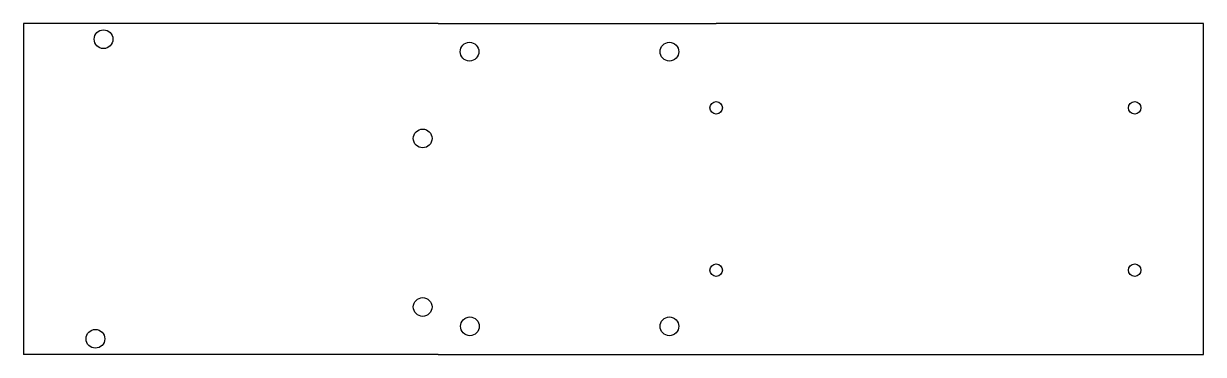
# Model space of a CAD drawing. Header units: millimetres. Extents: x -12 to 177, y -3 to 51.
import ezdxf

# ---------------------------------------------------------------- set-up
doc = ezdxf.new("R2010")
doc.units = ezdxf.units.MM
doc.header["$MEASUREMENT"] = 0
doc.layers.add('DEFAULT', color=7, linetype='Continuous')

msp = doc.modelspace()

# ---------------------------------------------------------------- linework, layer by layer
at = {"layer": 'DEFAULT'}
for p, q in [((54.9, 50.5), (-11.5, 50.5)), ((-11.5, 50.5), (-11.5, -2.5)), ((54.9, 50.5), (99.4, 50.5)), ((177.4, 50.5), (99.4, 50.5)), ((177.4, -2.5), (177.4, 50.5)), ((54.9, -2.5), (-11.5, -2.5)), ((54.9, -2.5), (55.9, -2.5)), ((54.9, -2.5), (59.9, -2.5)), ((59.9, -2.5), (99.4, -2.5)), ((99.4, -2.5), (177.4, -2.5))]:
    msp.add_line(p, q, dxfattribs=at)
for centre, radius in [((1.3, 48), 1.5), ((59.9, 46), 1.5), ((91.9, 46), 1.5), ((99.4, 37), 1), ((166.4, 37), 1), ((52.4, 32.1), 1.5), ((99.4, 11), 1), ((166.4, 11), 1), ((52.4, 5.1), 1.5), ((59.96, 2), 1.5), ((91.9, 2), 1.5), ((0, 0), 1.5)]:
    msp.add_circle(centre, radius, dxfattribs=at)

doc.saveas('drawing.dxf')
